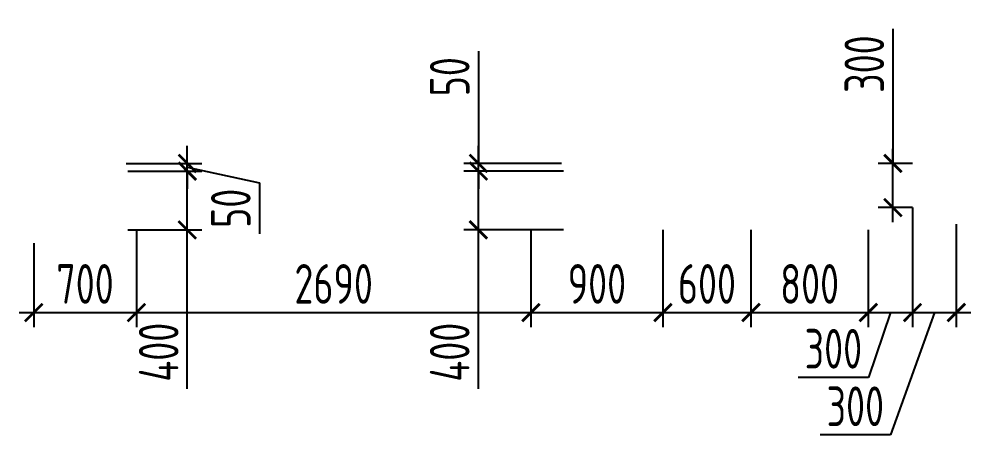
# Model space of a CAD drawing. Header units: millimetres. Extents: x -346952 to 536090, y 55086 to 131231.
# Drawn here: x 250586 to 257076, y 80637 to 83468 of the extents above; entities that cross this region are included whole.
import ezdxf

# ---------------------------------------------------------------- set-up
doc = ezdxf.new("R2010")
doc.units = ezdxf.units.MM
doc.layers.add('РАЗМЕРЫ КРОВЛИ ОВ', color=204, linetype='Continuous')
doc.layers.get('0').off()
doc.styles.add('ISOCPEUR', font='isocpeur.ttf', dxfattribs={"width": 0.7})
doc.dimstyles.new('R_100', dxfattribs={"dimtxt": 270, "dimasz": 120, "dimexe": 100, "dimexo": 0, "dimgap": 60, "dimtad": 1, "dimdec": 0, "dimrnd": 5, "dimzin": 0, "dimdsep": 46, "dimtxsty": 'ISOCPEUR', "dimblk": 'ARCHTICK', "dimcen": 0, "dimdle": 100, "dimclrd": 256, "dimclre": 256, "dimclrt": 256, "dimadec": 0, "dimazin": 0, "dimtfac": 2, "dimtdec": 0, "dimtofl": 0, "dimtmove": 1, "dimatfit": 3, "dimfxl": 1, "dimtvp": 3, "dimtolj": 1, "dimtzin": 0, "dimarcsym": 0})

# ---------------------------------------------------------------- blocks, each defined once
blk = doc.blocks.new('_ArchTick')
at = {"color": 0, "linetype": 'ByBlock', "const_width": 0.15}
blk.add_lwpolyline([(-0.5, -0.5), (0.5, 0.5)], dxfattribs=at)
blk = doc.blocks.new('*D2802')
at = {"layer": 'РАЗМЕРЫ КРОВЛИ ОВ', "lineweight": -2, "transparency": 16777216}
for p, q in [((251385.6, 82033.4), (251385.6, 81370.5)), ((250685.6, 81942), (250685.6, 81370.5)), ((250585.6, 81470.5), (251485.6, 81470.5))]:
    blk.add_line(p, q, dxfattribs=at)
at = {"layer": 'РАЗМЕРЫ КРОВЛИ ОВ', "lineweight": -2, "transparency": 16777216, "xscale": 120, "yscale": 120, "zscale": 120, "rotation": 180}
blk.add_blockref('_ArchTick', (250685.6, 81470.5), dxfattribs=at)
at = {"layer": 'РАЗМЕРЫ КРОВЛИ ОВ', "lineweight": -2, "transparency": 16777216, "xscale": 120, "yscale": 120, "zscale": 120}
blk.add_blockref('_ArchTick', (251385.6, 81470.5), dxfattribs=at)
at = {"layer": 'РАЗМЕРЫ КРОВЛИ ОВ', "transparency": 16777216, "insert": (251035.6, 81665.5), "char_height": 270, "attachment_point": 5, "style": 'ISOCPEUR'}
blk.add_mtext('\\A1;700', dxfattribs=at)
blk = doc.blocks.new('*D2830')
at = {"layer": 'РАЗМЕРЫ КРОВЛИ ОВ', "lineweight": -2, "transparency": 16777216}
for p, q in [((251385.6, 82033.4), (251385.6, 81370.5)), ((254075.6, 82033.4), (254075.6, 81370.5)), ((251285.6, 81470.5), (254175.6, 81470.5))]:
    blk.add_line(p, q, dxfattribs=at)
at = {"layer": 'РАЗМЕРЫ КРОВЛИ ОВ', "lineweight": -2, "transparency": 16777216, "xscale": 120, "yscale": 120, "zscale": 120, "rotation": 180}
blk.add_blockref('_ArchTick', (251385.6, 81470.5), dxfattribs=at)
at = {"layer": 'РАЗМЕРЫ КРОВЛИ ОВ', "lineweight": -2, "transparency": 16777216, "xscale": 120, "yscale": 120, "zscale": 120}
blk.add_blockref('_ArchTick', (254075.6, 81470.5), dxfattribs=at)
at = {"layer": 'РАЗМЕРЫ КРОВЛИ ОВ', "transparency": 16777216, "insert": (252730.6, 81665.5), "char_height": 270, "attachment_point": 5, "style": 'ISOCPEUR'}
blk.add_mtext('\\A1;2690', dxfattribs=at)
blk = doc.blocks.new('*D2831')
at = {"layer": 'РАЗМЕРЫ КРОВЛИ ОВ', "lineweight": -2, "transparency": 16777216}
for p, q in [((254075.6, 82033.4), (254075.6, 81370.5)), ((254975.6, 82033.4), (254975.6, 81370.5)), ((253975.6, 81470.5), (255075.6, 81470.5))]:
    blk.add_line(p, q, dxfattribs=at)
at = {"layer": 'РАЗМЕРЫ КРОВЛИ ОВ', "lineweight": -2, "transparency": 16777216, "xscale": 120, "yscale": 120, "zscale": 120, "rotation": 180}
blk.add_blockref('_ArchTick', (254075.6, 81470.5), dxfattribs=at)
at = {"layer": 'РАЗМЕРЫ КРОВЛИ ОВ', "lineweight": -2, "transparency": 16777216, "xscale": 120, "yscale": 120, "zscale": 120}
blk.add_blockref('_ArchTick', (254975.6, 81470.5), dxfattribs=at)
at = {"layer": 'РАЗМЕРЫ КРОВЛИ ОВ', "transparency": 16777216, "insert": (254525.6, 81665.5), "char_height": 270, "attachment_point": 5, "style": 'ISOCPEUR'}
blk.add_mtext('\\A1;900', dxfattribs=at)
blk = doc.blocks.new('*D2832')
at = {"layer": 'РАЗМЕРЫ КРОВЛИ ОВ', "lineweight": -2, "transparency": 16777216}
for p, q in [((254975.6, 82033.4), (254975.6, 81370.5)), ((255575.6, 82033.4), (255575.6, 81370.5)), ((254875.6, 81470.5), (255675.6, 81470.5))]:
    blk.add_line(p, q, dxfattribs=at)
at = {"layer": 'РАЗМЕРЫ КРОВЛИ ОВ', "lineweight": -2, "transparency": 16777216, "xscale": 120, "yscale": 120, "zscale": 120, "rotation": 180}
blk.add_blockref('_ArchTick', (254975.6, 81470.5), dxfattribs=at)
at = {"layer": 'РАЗМЕРЫ КРОВЛИ ОВ', "lineweight": -2, "transparency": 16777216, "xscale": 120, "yscale": 120, "zscale": 120}
blk.add_blockref('_ArchTick', (255575.6, 81470.5), dxfattribs=at)
at = {"layer": 'РАЗМЕРЫ КРОВЛИ ОВ', "transparency": 16777216, "insert": (255275.6, 81665.5), "char_height": 270, "attachment_point": 5, "style": 'ISOCPEUR'}
blk.add_mtext('\\A1;600', dxfattribs=at)
blk = doc.blocks.new('*D2833')
at = {"layer": 'РАЗМЕРЫ КРОВЛИ ОВ', "lineweight": -2, "transparency": 16777216}
for p, q in [((255575.6, 82033.4), (255575.6, 81370.5)), ((256375.6, 82033.4), (256375.6, 81370.5)), ((255475.6, 81470.5), (256475.6, 81470.5))]:
    blk.add_line(p, q, dxfattribs=at)
at = {"layer": 'РАЗМЕРЫ КРОВЛИ ОВ', "lineweight": -2, "transparency": 16777216, "xscale": 120, "yscale": 120, "zscale": 120, "rotation": 180}
blk.add_blockref('_ArchTick', (255575.6, 81470.5), dxfattribs=at)
at = {"layer": 'РАЗМЕРЫ КРОВЛИ ОВ', "lineweight": -2, "transparency": 16777216, "xscale": 120, "yscale": 120, "zscale": 120}
blk.add_blockref('_ArchTick', (256375.6, 81470.5), dxfattribs=at)
at = {"layer": 'РАЗМЕРЫ КРОВЛИ ОВ', "transparency": 16777216, "insert": (255975.6, 81665.5), "char_height": 270, "attachment_point": 5, "style": 'ISOCPEUR'}
blk.add_mtext('\\A1;800', dxfattribs=at)
blk = doc.blocks.new('*D2834')
at = {"layer": 'РАЗМЕРЫ КРОВЛИ ОВ', "lineweight": -2, "transparency": 16777216}
for p, q in [((256677.5, 82185), (256677.5, 81370.5)), ((256375.6, 82033.4), (256375.6, 81370.5)), ((256275.6, 81470.5), (256777.5, 81470.5)), ((256526.5, 81470.5), (256377.2, 81029)), ((256377.2, 81029), (255898.1, 81029))]:
    blk.add_line(p, q, dxfattribs=at)
at = {"layer": 'РАЗМЕРЫ КРОВЛИ ОВ', "lineweight": -2, "transparency": 16777216, "xscale": 120, "yscale": 120, "zscale": 120, "rotation": 180}
blk.add_blockref('_ArchTick', (256375.6, 81470.5), dxfattribs=at)
at = {"layer": 'РАЗМЕРЫ КРОВЛИ ОВ', "lineweight": -2, "transparency": 16777216, "xscale": 120, "yscale": 120, "zscale": 120}
blk.add_blockref('_ArchTick', (256677.5, 81470.5), dxfattribs=at)
at = {"layer": 'РАЗМЕРЫ КРОВЛИ ОВ', "transparency": 16777216, "insert": (256137.7, 81224), "char_height": 270, "attachment_point": 5, "style": 'ISOCPEUR'}
blk.add_mtext('\\A1;300', dxfattribs=at)
blk = doc.blocks.new('*D2844')
at = {"layer": 'РАЗМЕРЫ КРОВЛИ ОВ', "lineweight": -2, "transparency": 16777216}
for p, q in [((256677.5, 82185), (256677.5, 81370.5)), ((256975.6, 82072.1), (256975.6, 81370.5)), ((256826.5, 81470.5), (256526.7, 80637.5)), ((256577.5, 81470.5), (257075.6, 81470.5)), ((256526.7, 80637.5), (256047.6, 80637.5))]:
    blk.add_line(p, q, dxfattribs=at)
at = {"layer": 'РАЗМЕРЫ КРОВЛИ ОВ', "lineweight": -2, "transparency": 16777216, "xscale": 120, "yscale": 120, "zscale": 120, "rotation": 180}
blk.add_blockref('_ArchTick', (256677.5, 81470.5), dxfattribs=at)
at = {"layer": 'РАЗМЕРЫ КРОВЛИ ОВ', "lineweight": -2, "transparency": 16777216, "xscale": 120, "yscale": 120, "zscale": 120}
blk.add_blockref('_ArchTick', (256975.6, 81470.5), dxfattribs=at)
at = {"layer": 'РАЗМЕРЫ КРОВЛИ ОВ', "transparency": 16777216, "insert": (256287.2, 80832.5), "char_height": 270, "attachment_point": 5, "style": 'ISOCPEUR'}
blk.add_mtext('\\A1;300', dxfattribs=at)
blk = doc.blocks.new('*D2751')
at = {"layer": 'РАЗМЕРЫ КРОВЛИ ОВ', "lineweight": -2, "transparency": 16777216}
for p, q in [((251732.8, 81933.4), (251732.8, 82533.4)), ((251328.2, 82433.4), (251832.8, 82433.4)), ((251328.2, 82033.4), (251832.8, 82033.4)), ((251732.8, 80951.7), (251732.8, 82033.4))]:
    blk.add_line(p, q, dxfattribs=at)
at = {"layer": 'РАЗМЕРЫ КРОВЛИ ОВ', "lineweight": -2, "transparency": 16777216, "xscale": 120, "yscale": 120, "zscale": 120}
for p, rotation in [((251732.8, 82433.4), 90), ((251732.8, 82033.4), 270)]:
    blk.add_blockref('_ArchTick', p, dxfattribs=dict(at, rotation=rotation))
at = {"layer": 'РАЗМЕРЫ КРОВЛИ ОВ', "transparency": 16777216, "insert": (251537.8, 81200.7), "char_height": 270, "attachment_point": 5, "rotation": 90, "style": 'ISOCPEUR'}
blk.add_mtext('\\A1;400', dxfattribs=at)
blk = doc.blocks.new('*D2752')
at = {"layer": 'РАЗМЕРЫ КРОВЛИ ОВ', "lineweight": -2, "transparency": 16777216}
for p, q in [((251732.8, 82485.7), (251732.8, 82605.7)), ((251315.8, 82485.7), (251832.8, 82485.7)), ((251328.2, 82433.4), (251832.8, 82433.4)), ((251732.8, 82433.4), (251732.8, 82485.7)), ((251732.8, 82459.5), (252224.5, 82353.3)), ((251732.8, 82433.4), (251732.8, 82313.4)), ((252224.5, 82353.3), (252224.5, 82006.5))]:
    blk.add_line(p, q, dxfattribs=at)
at = {"layer": 'РАЗМЕРЫ КРОВЛИ ОВ', "lineweight": -2, "transparency": 16777216, "xscale": 120, "yscale": 120, "zscale": 120}
for p, rotation in [((251732.8, 82485.7), 270), ((251732.8, 82433.4), 90)]:
    blk.add_blockref('_ArchTick', p, dxfattribs=dict(at, rotation=rotation))
at = {"layer": 'РАЗМЕРЫ КРОВЛИ ОВ', "transparency": 16777216, "insert": (252029.5, 82179.9), "char_height": 270, "attachment_point": 5, "rotation": 90, "style": 'ISOCPEUR'}
blk.add_mtext('\\A1;50', dxfattribs=at)
blk = doc.blocks.new('*D2742')
at = {"layer": 'РАЗМЕРЫ КРОВЛИ ОВ', "lineweight": -2, "transparency": 16777216}
for p, q in [((253717.1, 81933.4), (253717.1, 82533.4)), ((254297.5, 82433.4), (253617.1, 82433.4)), ((254297.5, 82033.4), (253617.1, 82033.4)), ((253717.1, 80951.7), (253717.1, 82033.4))]:
    blk.add_line(p, q, dxfattribs=at)
at = {"layer": 'РАЗМЕРЫ КРОВЛИ ОВ', "lineweight": -2, "transparency": 16777216, "xscale": 120, "yscale": 120, "zscale": 120}
for p, rotation in [((253717.1, 82433.4), 90), ((253717.1, 82033.4), 270)]:
    blk.add_blockref('_ArchTick', p, dxfattribs=dict(at, rotation=rotation))
at = {"layer": 'РАЗМЕРЫ КРОВЛИ ОВ', "transparency": 16777216, "insert": (253522.1, 81200.7), "char_height": 270, "attachment_point": 5, "rotation": 90, "style": 'ISOCPEUR'}
blk.add_mtext('\\A1;400', dxfattribs=at)
blk = doc.blocks.new('*D2743')
at = {"layer": 'РАЗМЕРЫ КРОВЛИ ОВ', "lineweight": -2, "transparency": 16777216}
for p, q in [((253717.1, 83249), (253717.1, 82485.7)), ((253717.1, 82485.7), (253717.1, 82605.7)), ((254285.1, 82485.7), (253617.1, 82485.7)), ((254297.5, 82433.4), (253617.1, 82433.4)), ((253717.1, 82433.4), (253717.1, 82485.7)), ((253717.1, 82433.4), (253717.1, 82313.4))]:
    blk.add_line(p, q, dxfattribs=at)
at = {"layer": 'РАЗМЕРЫ КРОВЛИ ОВ', "lineweight": -2, "transparency": 16777216, "xscale": 120, "yscale": 120, "zscale": 120}
for p, rotation in [((253717.1, 82485.7), 270), ((253717.1, 82433.4), 90)]:
    blk.add_blockref('_ArchTick', p, dxfattribs=dict(at, rotation=rotation))
at = {"layer": 'РАЗМЕРЫ КРОВЛИ ОВ', "transparency": 16777216, "insert": (253522.1, 83075.6), "char_height": 270, "attachment_point": 5, "rotation": 90, "style": 'ISOCPEUR'}
blk.add_mtext('\\A1;50', dxfattribs=at)
blk = doc.blocks.new('*D2782')
at = {"layer": 'РАЗМЕРЫ КРОВЛИ ОВ', "lineweight": -2, "transparency": 16777216}
for p, q in [((256543.5, 83401.3), (256543.5, 82485.7)), ((256543.5, 82085), (256543.5, 82585.7)), ((256677.5, 82485.7), (256443.5, 82485.7)), ((256677.5, 82185), (256443.5, 82185))]:
    blk.add_line(p, q, dxfattribs=at)
at = {"layer": 'РАЗМЕРЫ КРОВЛИ ОВ', "lineweight": -2, "transparency": 16777216, "xscale": 120, "yscale": 120, "zscale": 120}
for p, rotation in [((256543.5, 82485.7), 90), ((256543.5, 82185), 270)]:
    blk.add_blockref('_ArchTick', p, dxfattribs=dict(at, rotation=rotation))
at = {"layer": 'РАЗМЕРЫ КРОВЛИ ОВ', "transparency": 16777216, "insert": (256348.5, 83161.7), "char_height": 270, "attachment_point": 5, "rotation": 90, "style": 'ISOCPEUR'}
blk.add_mtext('\\A1;300', dxfattribs=at)

msp = doc.modelspace()

# ---------------------------------------------------------------- dimensions: what is measured, and where the dimension line sits
at = {"layer": 'РАЗМЕРЫ КРОВЛИ ОВ'}
for base, p1, p2, picture, middle in [((256543.5, 82485.7), (256677.5, 82185), (256677.5, 82485.7), '*D2782', (256655.8, 83161.7)), ((253717.1, 82485.7), (254297.5, 82433.4), (254285.1, 82485.7), '*D2743', (253699.7, 83075.6)), ((251732.8, 82485.7), (251328.2, 82433.4), (251315.8, 82485.7), '*D2752', (252224.5, 82293.3)), ((251732.8, 82433.4), (251328.2, 82033.4), (251328.2, 82433.4), '*D2751', (251784.7, 81200.7)), ((253717.1, 82433.4), (254297.5, 82033.4), (254297.5, 82433.4), '*D2742', (253847.5, 81200.7))]:
    dim = msp.add_linear_dim(base=base, p1=p1, p2=p2, angle=90, dimstyle='R_100', override={"dimpost": '\\X'}, dxfattribs=at)
    dim.commit()
    dim.dimension.update_dxf_attribs({"geometry": picture, "text_midpoint": middle, "dimtype": 160})
for base, p1, p2, picture, middle in [((256677.5, 81470.5), (256375.6, 82033.4), (256677.5, 82185), '*D2834', (256317.2, 81029)), ((256975.6, 81470.5), (256677.5, 82185), (256975.6, 82072.1), '*D2844', (256466.7, 80637.5))]:
    dim = msp.add_linear_dim(base=base, p1=p1, p2=p2, dimstyle='R_100', override={"dimpost": '\\X'}, dxfattribs=at)
    dim.commit()
    dim.dimension.update_dxf_attribs({"geometry": picture, "text_midpoint": middle, "dimtype": 160})
for base, p1, p2, picture, middle in [((251385.6, 81470.5), (250685.6, 81942), (251385.6, 82033.4), '*D2802', (251035.6, 81665.5)), ((254075.6, 81470.5), (251385.6, 82033.4), (254075.6, 82033.4), '*D2830', (252730.6, 81665.5)), ((254975.6, 81470.5), (254075.6, 82033.4), (254975.6, 82033.4), '*D2831', (254525.6, 81665.5)), ((255575.6, 81470.5), (254975.6, 82033.4), (255575.6, 82033.4), '*D2832', (255275.6, 81665.5)), ((256375.6, 81470.5), (255575.6, 82033.4), (256375.6, 82033.4), '*D2833', (255975.6, 81665.5))]:
    dim = msp.add_linear_dim(base=base, p1=p1, p2=p2, dimstyle='R_100', override={"dimpost": '\\X'}, dxfattribs=at)
    dim.commit()
    dim.dimension.update_dxf_attribs({"geometry": picture, "text_midpoint": middle})

doc.saveas('drawing.dxf')
